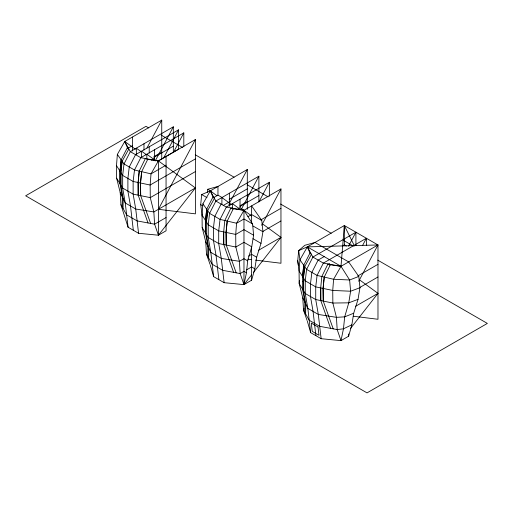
<?xml version="1.0" encoding="UTF-8"?>
<svg xmlns="http://www.w3.org/2000/svg" width="513" height="513" viewBox="0 0 513 513"><rect width="100%" height="100%" fill="white"/><g stroke="black" fill="none" stroke-linecap="round" stroke-linejoin="round"><path stroke-width="0.77" d="M122.216 207.028L122.293 196.851L119.997 183.731L119.978 171.162L121.132 159.832L127.397 147.635L124.755 141.466L161.742 120.113L161.742 159.158M207.771 256.423L207.855 246.246L205.559 233.126L205.533 220.558L206.694 209.227L212.953 197.037L210.317 190.868L247.298 169.514L247.298 209.336M304.799 312.443L304.876 302.266L302.58 289.146L302.574 276.584L303.715 265.247L309.98 253.05L307.338 246.881L344.326 225.528L377.978 244.957L377.978 319.272L353.29 316.226M123.062 208.541L123.165 198.646L120.876 185.174L120.844 172.541L122.113 161.229L128.859 148.994L127.397 147.635M208.624 257.936L208.72 248.048L206.438 234.569L206.406 221.93L207.669 210.625L214.415 198.39L212.953 197.037M305.645 313.956L305.748 304.062L303.459 290.582L303.427 277.956L304.696 266.645L311.442 254.41L309.98 253.05M299.329 280.547L299.201 283.612L302.779 297.918L303.516 310.16L307.082 320.458M166.058 156.484L166.058 230.799L158.414 235.21L138.561 233.287L128.083 227.24L120.933 204.745L120.196 192.503L116.618 178.197L116.496 165.596L117.355 154.419L124.755 141.466L135.381 149.238M210.061 264.439L206.495 254.14L205.751 241.899L202.18 227.592L202.051 214.992L202.917 203.821L210.317 190.868L216.948 195.716M359.946 287.735L350.61 291.224L332.738 290.441L315.726 286.882L305.241 280.835L299.079 271.011L299.945 259.834L298.707 250.581L307.338 246.881L340.998 266.311L349.629 279.983L350.61 291.224L348.763 302.83L344.698 316.848L343.46 328.807L340.998 340.626L321.144 338.702L310.666 332.655L307.832 308.377L305.241 293.507L299.201 283.612L299.079 271.011L297.726 260.694L298.707 250.581L304.825 245.291L314.982 242.469L348.641 261.899L358.799 276.449L359.946 287.735L358.036 299.355L353.694 313.244L351.847 324.812L348.641 336.214L340.998 340.626L337.176 329.59L336.432 317.348L332.86 303.042L332.738 290.441L333.597 279.271L340.998 266.311L344.326 225.528L354.509 246.054M195.395 139.549L158.414 209.298L195.395 213.857L195.395 139.549L158.414 160.902L151.014 173.856L150.149 185.026L150.277 197.627L153.849 211.933L154.593 224.175L158.414 235.21L195.395 187.95L158.414 160.902L147.725 159.376L145.378 158.53L139.222 171.111L138.125 182.519L138.196 195.171L148.013 222.95M139.222 171.111L138.132 182.513L138.196 195.171M233.575 272.345L223.751 244.566L223.687 231.914L224.784 220.507L230.933 207.925L233.287 208.772L243.97 210.298L251.614 215.89M330.596 328.358L320.779 300.58L320.708 287.934L321.805 276.526L327.961 263.945L330.308 264.791L340.998 266.311L377.978 244.957L358.741 281.246M202.34 216.884L200.698 204.674L201.686 194.568L210.317 190.868L215.864 201.045L226.342 207.092L243.97 210.298L280.957 188.944L280.957 263.252L255.487 260.117M147.725 159.376L141.646 171.675L140.517 183.019L140.684 195.677L150.636 223.437M233.287 208.772L227.208 221.071L226.079 232.415L226.246 245.073L236.192 272.833M330.308 264.791L324.229 277.091L323.1 288.434L323.273 301.093L333.219 328.852M141.646 171.675L140.504 183.013L140.684 195.677M227.208 221.071L226.06 232.408L226.246 245.073M324.229 277.091L323.087 288.421L323.273 301.093M121.132 159.832L119.978 171.162L119.997 183.731M206.694 209.227L205.533 220.558L205.559 233.126M210.317 265.176L213.645 276.635L224.123 282.682L243.97 284.606L246.439 272.794L247.67 260.835L251.736 246.811L253.589 235.21L252.601 223.963L243.97 210.298L236.576 223.251L235.711 234.428L235.833 247.022L239.411 261.329L240.148 273.576L243.97 284.606L251.614 280.194L254.82 268.799L256.667 257.225L261.008 243.342L262.919 231.716L261.771 220.43L251.614 205.886L251.614 222.866M302.561 276.571L303.715 265.247M122.113 161.229L120.85 172.535L120.876 185.174M304.696 266.645L303.433 277.95L303.459 290.582M206.399 221.937L207.669 210.625M207.451 192.337L207.803 189.271L217.961 186.45L217.961 195.139L222.732 197.89M304.062 308.711L303.516 310.16L309.192 320.266L319.67 326.319L337.176 329.59L343.46 328.807L351.847 324.812M221.103 204.071L214.812 216.383L213.459 227.843L213.459 240.514L216.05 255.391L218.884 279.662M146.949 148.013L161.742 120.113M155.208 160.986L173.33 126.807L130.302 151.649L124.018 163.961L122.658 175.42L122.658 188.091L125.249 202.968L128.083 227.24M163.775 157.735L178.569 129.827L135.541 154.669L129.257 166.988L127.897 178.447L127.897 191.112L130.488 205.989L133.322 230.26M173.452 152.387L183.808 132.854L140.78 157.696L134.496 170.008L133.136 181.467L133.136 194.138L135.727 209.015L138.561 233.287M229.176 203.693L247.298 169.514M241.508 208.99L258.885 176.203L215.864 201.045L209.573 213.357L208.22 224.816L208.22 237.487L210.811 252.364L213.645 276.635M259.014 201.782L269.37 182.25L226.342 207.092L220.051 219.41L218.698 230.869L218.698 243.534L221.289 258.411L224.123 282.682M261.713 225.233L280.957 188.944M348.519 246.169L355.913 232.222L312.885 257.058L306.601 269.376L305.241 280.835L305.241 293.507L315.726 299.554L332.86 303.042L348.763 302.83L358.036 299.355M362.691 245.246L366.391 238.269L323.37 263.111L317.079 275.423L315.726 286.882L315.726 299.554L318.31 314.431L321.144 338.702M377.978 244.957L307.338 246.881L299.945 259.834L306.601 269.376L317.079 275.423L333.597 279.271L349.629 279.983L358.799 276.449M251.614 274.84L243.97 284.606L243.97 210.298M253.589 272.32L280.957 237.346L262.464 223.822M350.61 328.333L377.978 293.359L359.491 279.835M127.41 148.616L132.399 145.737M153.842 156.709L161.742 152.143M153.829 157.427L173.33 146.167M151.47 160.21L154.464 158.479M157.722 161.229L178.569 149.193L178.569 129.827M166.058 165.173L151.014 173.856L134.496 170.008L124.018 163.961L117.355 154.419M195.395 158.908L150.149 185.026L133.136 181.467L122.658 175.42L116.496 165.596M195.395 171.579L150.277 197.627L133.136 194.138L122.658 188.091L116.618 178.197M195.395 187.95L153.849 211.933L135.727 209.015L125.249 202.968L120.196 192.503M166.058 217.557L154.593 224.175L137.086 220.904L126.602 214.851L120.933 204.745M213.632 197.633L217.961 195.139M229.144 199.352L247.298 188.874M223.232 205.476L229.548 201.827M240.058 205.726L247.298 201.545M240.058 206.431L258.885 195.562M237.025 209.605L240.026 207.874L244.117 210.24M247.952 216.685L251.614 214.569L261.771 220.43M260.784 219.949L280.957 208.304M262.464 231.652L280.957 220.975M248.433 256.122L251.614 254.288M258.437 250.344L280.957 237.346M246.522 269.896L251.614 266.952L254.82 268.799M324.165 256.596L318.124 260.085L311.84 272.397L310.48 283.856L310.48 296.527L313.071 311.404L315.905 335.675M342.306 246.054L344.326 244.887L346.371 246.067M302.593 281.65L303.946 280.868M357.805 275.968L377.978 264.323M360.152 287.286L377.978 276.988M355.464 306.364L377.978 293.359M353.694 313.244L344.698 316.848L336.432 317.348L318.31 314.431L307.832 308.377L302.779 297.918M247.792 259.168L251.614 259.642M340.998 266.311L323.37 263.111L312.885 257.058L307.338 246.881M148.751 127.929L145.974 126.326L25.65 195.793L367.026 392.887L487.35 323.414L377.722 260.123M161.242 135.137L182.75 147.558M195.241 154.766L234.095 177.203M247.279 184.815L268.094 196.832M280.585 204.039L331.231 233.28M343.723 240.494L353.438 246.099M207.803 189.271L211.189 191.227M201.686 194.568L206.995 197.633M252.601 223.963L243.97 218.98L236.576 223.251L220.051 219.41L209.573 213.357L202.917 203.821M252.947 225.957L262.919 231.716M200.698 204.674L202.757 205.86M253.589 235.21L243.97 229.657L235.711 234.428L218.698 230.869L208.22 224.816L202.051 214.992M252.96 238.692L261.008 243.342M251.736 246.811L243.97 242.328L235.833 247.022L218.698 243.534L208.22 237.487L202.18 227.592M251.614 254.307L256.667 257.225M247.67 260.835L243.97 258.699L239.411 261.329L221.289 258.411L210.811 252.364L205.751 241.899M246.439 272.794L243.97 271.371L240.148 273.576L222.642 270.3L212.164 264.253L206.495 254.14M239.02 208.458L232.383 203.603L232.383 209.131M231.337 204.456L221.905 197.556L221.905 204.661M228.804 204.392L230.004 205.264M155.657 160.672L146.821 154.208L146.821 158.947M146.41 154.714L141.582 151.181L141.582 157.497M141.171 151.688L136.343 148.161L136.343 154.477M124.755 141.466L130.302 151.649L140.78 157.696L158.414 160.902L158.414 235.21M307.338 321.189L310.666 332.655M297.726 260.694L298.342 265.272M320.721 287.928L320.779 300.58M223.694 231.914L223.751 244.566M366.391 238.269L366.391 245.413M355.913 232.222L355.913 245.708M348.641 333.918L348.641 336.214M344.326 225.528L344.326 244.887M329.41 263.573L329.41 265.15M269.37 182.25L269.37 196.19M258.885 176.203L258.885 201.898M251.614 247.362L251.614 280.194M240.026 199.191L240.026 207.874M229.548 193.144L229.548 206.264M183.808 132.854L183.808 146.795M173.33 126.807L173.33 152.502M154.464 149.796L154.464 159.799M149.225 146.769L149.225 153.086M143.986 143.743L143.986 150.059M132.399 137.054L132.399 150.957M318.009 326.961L311.263 323.068L312.257 331.385L319.003 335.284L318.009 326.961"/></g></svg>
